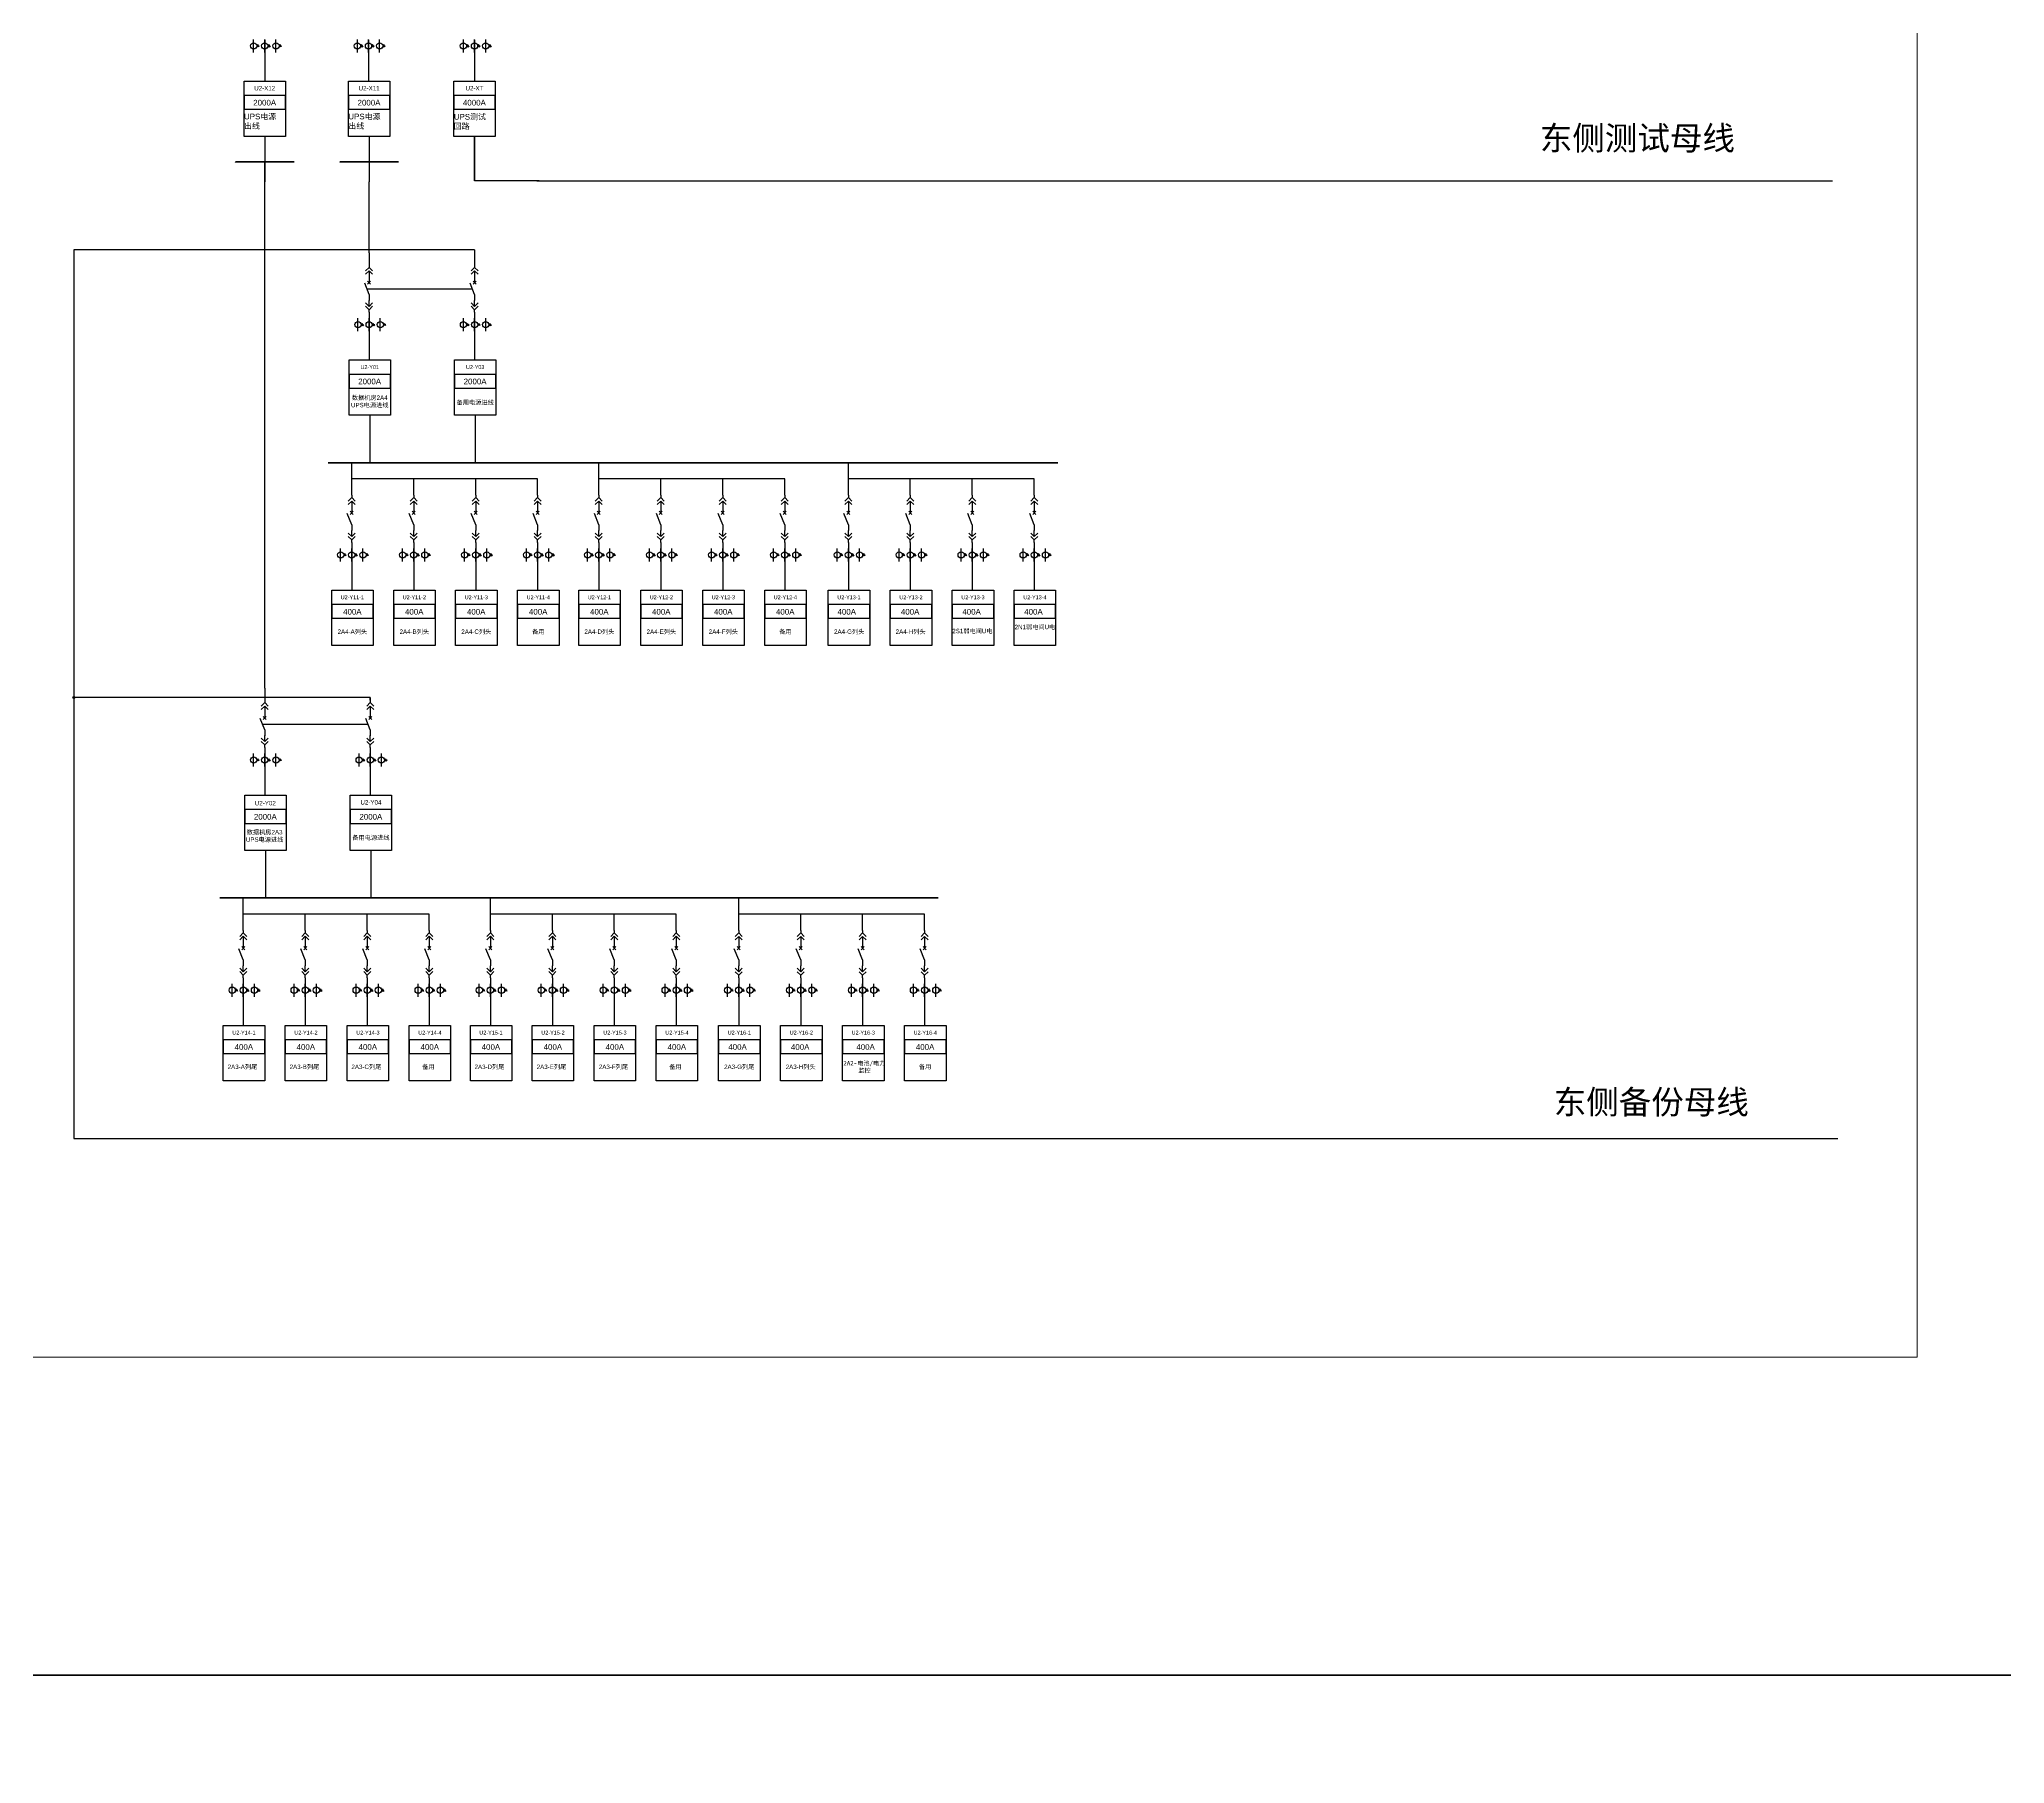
# Model space of a CAD drawing. Header units: millimetres. Extents: x -3460 to -460, y 6070 to 9130.
# Drawn here: x -2108.3 to -1861, y 7298.9 to 7515.8 of the extents above; entities that cross this region are included whole.
import ezdxf
from ezdxf.enums import TextEntityAlignment as Align

# ---------------------------------------------------------------- set-up
doc = ezdxf.new("R2010")
doc.units = ezdxf.units.MM
doc.header["$LTSCALE"] = 1000
doc.header["$MEASUREMENT"] = 0
doc.linetypes.add('DASHED', pattern=[0.75, 0.5, -0.25])
doc.linetypes.add('HIDDEN', pattern=[0.375, 0.25, -0.125])
doc.styles.get("Standard").update_dxf_attribs({"font": 'arial.ttf'})

# ---------------------------------------------------------------- blocks, each defined once
blk = doc.blocks.new('A$C03DD39B5')
for p, q in [((417, 475), (283, 392)), ((417, 422), (283, 339)), ((350, 333), (350, 467))]:
    blk.add_line(p, q)
blk.add_lwpolyline([(700, 167), (0, 167)])
blk.add_circle((350, 167), 167)
blk = doc.blocks.new('DYDQAA05')
at = {"color": 0}
blk.add_lwpolyline([(0, 0), (0, -7)], dxfattribs=at)
blk = doc.blocks.new('DYDQAA03')
at = {"color": 0}
for points in [[(0, 0), (0, -1.5)], [(-2.1, -3.6), (0, -1.5)], [(-2.1, -5.6), (0, -3.5)], [(2.1, -3.6), (0, -1.5)], [(2.1, -5.6), (0, -3.5)], [(0, -3.5), (0, -7)]]:
    blk.add_lwpolyline(points, dxfattribs=at)
blk = doc.blocks.new('DYDQAA09')
at = {"color": 0}
blk.add_lwpolyline([(0, 0), (0, -3.5)], dxfattribs=at)
blk.add_lwpolyline([(0, 0), (0, -3.5)], dxfattribs=at)
blk.add_lwpolyline([(0, 0), (0, -3.5)], dxfattribs=at)
blk.add_lwpolyline([(0, 0), (0, -3.5)], dxfattribs=at)
blk.add_lwpolyline([(0, 0), (0, -3.5)], dxfattribs=at)
blk.add_lwpolyline([(0, 0), (0, -3.5)], dxfattribs=at)
blk.add_lwpolyline([(0, 0), (0, -3.5)], dxfattribs=at)
blk.add_lwpolyline([(0, 0), (0, -3.5)], dxfattribs=at)
blk.add_lwpolyline([(0, 0), (0, -3.5)], dxfattribs=at)
blk = doc.blocks.new('DYDQ0201')
at = {"color": 0}
for points in [[(0.9, -0.9), (-0.9, 0.9)], [(-0.9, -0.9), (0.9, 0.9)], [(0, -7), (-2.6, -0.4)]]:
    blk.add_lwpolyline(points, dxfattribs=at)
blk = doc.blocks.new('DYDQAA04')
at = {"color": 0}
for points in [[(0, -3.5), (0, 0)], [(-2.1, -1.4), (0, -3.5)], [(-2.1, -3.4), (0, -5.5)], [(2.1, -1.4), (0, -3.5)], [(2.1, -3.4), (0, -5.5)], [(0, -7), (0, -5.5)]]:
    blk.add_lwpolyline(points, dxfattribs=at)

msp = doc.modelspace()

# ---------------------------------------------------------------- linework, layer by layer
for p, q in [((-2079.97, 7515.75, -5850.05), (-2079.97, 7514.11, -5850.05)), ((-2079.97, 7514.11, -5850.05), (-2079.97, 7510.55, -5850.05)), ((-2066.91, 7515.75, -5850.05), (-2066.91, 7514.11, -5850.05)), ((-2066.91, 7514.11, -5850.05), (-2066.91, 7510.55, -5850.05)), ((-2053.57, 7515.75, -5850.05), (-2053.57, 7514.11, -5850.05)), ((-2053.57, 7514.11, -5850.05), (-2053.57, 7510.55, -5850.05)), ((-2079.97, 7503.59, -5850.05), (-2079.97, 7497.87, -5850.05)), ((-2066.83, 7503.59, -5881.53), (-2066.83, 7497.87, -5881.53)), ((-2079.97, 7434.16, -10156.33), (-2079.97, 7500.34, -8773.05)), ((-2066.83, 7488.92, -9799.66), (-2066.83, 7497.87, -8416.38)), ((-2066.83, 7480.68, -7598.43), (-2066.83, 7479.04, -7598.43)), ((-2066.83, 7479.04, -7598.43), (-2066.83, 7475.47, -7598.43)), ((-2066.75, 7468.52, -7629.92), (-2066.75, 7462.53, -7158.37)), ((-2069.02, 7458.46, -8541.65), (-2069.02, 7462.53, -7158.37)), ((-2037.93, 7458.46, -8541.65), (-2037.93, 7462.53, -7158.37)), ((-2006.52, 7458.46, -8541.65), (-2006.52, 7462.53, -7158.37)), ((-2061.22, 7460.5, -7158.37), (-2069.02, 7460.5, -7850.01)), ((-2061.22, 7458.46, -7158.37), (-2061.22, 7460.5, -7158.37)), ((-2053.42, 7460.5, -6466.73), (-2061.22, 7460.5, -7158.37)), ((-2053.42, 7458.46, -6466.73), (-2053.42, 7460.5, -6466.73)), ((-2045.62, 7460.5, -5775.09), (-2053.42, 7460.5, -6466.73)), ((-2045.62, 7458.46, -5775.09), (-2045.62, 7460.5, -5775.09)), ((-2030.13, 7460.5, -7158.37), (-2037.93, 7460.5, -7850.01)), ((-2030.13, 7458.46, -7158.37), (-2030.13, 7460.5, -7158.37)), ((-2022.33, 7460.5, -6466.73), (-2030.13, 7460.5, -7158.37)), ((-2022.33, 7458.46, -6466.73), (-2022.33, 7460.5, -6466.73)), ((-2014.53, 7460.5, -5775.09), (-2022.33, 7460.5, -6466.73)), ((-2014.53, 7458.46, -5775.09), (-2014.53, 7460.5, -5775.09)), ((-1998.72, 7460.5, -7158.37), (-2006.52, 7460.5, -7850.01)), ((-1998.72, 7458.46, -7158.37), (-1998.72, 7460.5, -7158.37)), ((-1990.92, 7460.5, -6466.73), (-1998.72, 7460.5, -7158.37)), ((-1990.92, 7458.46, -6466.73), (-1990.92, 7460.5, -6466.73)), ((-1983.12, 7460.5, -5775.09), (-1990.92, 7460.5, -6466.73)), ((-1983.12, 7458.46, -5775.09), (-1983.12, 7460.5, -5775.09)), ((-2069.02, 7451.71, -6340.43), (-2069.02, 7450.07, -6340.43)), ((-2069.02, 7450.07, -6340.43), (-2069.02, 7446.51, -6340.43)), ((-2061.22, 7451.71, -4957.15), (-2061.22, 7450.07, -4957.15)), ((-2061.22, 7450.07, -4957.15), (-2061.22, 7446.51, -4957.15)), ((-2053.42, 7451.71, -4265.51), (-2053.42, 7450.07, -4265.51)), ((-2053.42, 7450.07, -4265.51), (-2053.42, 7446.51, -4265.51)), ((-2045.62, 7451.71, -3573.87), (-2045.62, 7450.07, -3573.87)), ((-2045.62, 7450.07, -3573.87), (-2045.62, 7446.51, -3573.87)), ((-2037.93, 7451.71, -6340.43), (-2037.93, 7450.07, -6340.43)), ((-2037.93, 7450.07, -6340.43), (-2037.93, 7446.51, -6340.43)), ((-2030.13, 7451.71, -4957.15), (-2030.13, 7450.07, -4957.15)), ((-2030.13, 7450.07, -4957.15), (-2030.13, 7446.51, -4957.15)), ((-2022.33, 7451.71, -4265.51), (-2022.33, 7450.07, -4265.51)), ((-2022.33, 7450.07, -4265.51), (-2022.33, 7446.51, -4265.51)), ((-2014.53, 7451.71, -3573.87), (-2014.53, 7450.07, -3573.87)), ((-2014.53, 7450.07, -3573.87), (-2014.53, 7446.51, -3573.87)), ((-2006.52, 7451.71, -6340.43), (-2006.52, 7450.07, -6340.43)), ((-2006.52, 7450.07, -6340.43), (-2006.52, 7446.51, -6340.43)), ((-1998.72, 7451.71, -4957.15), (-1998.72, 7450.07, -4957.15)), ((-1998.72, 7450.07, -4957.15), (-1998.72, 7446.51, -4957.15)), ((-1990.92, 7451.71, -4265.51), (-1990.92, 7450.07, -4265.51)), ((-1990.92, 7450.07, -4265.51), (-1990.92, 7446.51, -4265.51)), ((-1983.12, 7451.71, -3573.87), (-1983.12, 7450.07, -3573.87)), ((-1983.12, 7450.07, -3573.87), (-1983.12, 7446.51, -3573.87)), ((-2079.97, 7425.92, -7955.11), (-2079.97, 7424.28, -7955.11)), ((-2079.97, 7424.28, -7955.11), (-2079.97, 7420.71, -7955.11)), ((-2079.89, 7413.76, -7986.59), (-2079.89, 7407.78, -7515.05)), ((-2082.66, 7403.71, -8898.33), (-2082.66, 7407.78, -7515.05)), ((-2051.57, 7403.71, -8898.33), (-2051.57, 7407.78, -7515.05)), ((-2020.32, 7403.7, -8899.17), (-2020.32, 7407.77, -7515.89)), ((-2074.86, 7405.74, -7515.05), (-2082.66, 7405.74, -8206.69)), ((-2074.86, 7403.71, -7515.05), (-2074.86, 7405.74, -7515.05)), ((-2067.06, 7405.74, -6823.4), (-2074.86, 7405.74, -7515.05)), ((-2067.06, 7403.71, -6823.4), (-2067.06, 7405.74, -6823.4)), ((-2059.26, 7405.74, -6131.76), (-2067.06, 7405.74, -6823.4)), ((-2059.26, 7403.71, -6131.76), (-2059.26, 7405.74, -6131.76)), ((-2043.77, 7405.74, -7515.05), (-2051.57, 7405.74, -8206.69)), ((-2043.77, 7403.71, -7515.05), (-2043.77, 7405.74, -7515.05)), ((-2035.97, 7405.74, -6823.4), (-2043.77, 7405.74, -7515.05)), ((-2035.97, 7403.71, -6823.4), (-2035.97, 7405.74, -6823.4)), ((-2028.17, 7405.74, -6131.76), (-2035.97, 7405.74, -6823.4)), ((-2028.17, 7403.71, -6131.76), (-2028.17, 7405.74, -6131.76)), ((-2012.52, 7405.74, -7515.89), (-2020.32, 7405.74, -8207.53)), ((-2012.52, 7403.7, -7515.89), (-2012.52, 7405.74, -7515.89)), ((-2004.72, 7405.74, -6824.25), (-2012.52, 7405.74, -7515.89)), ((-2004.72, 7403.7, -6824.25), (-2004.72, 7405.74, -6824.25)), ((-1996.92, 7405.74, -6132.61), (-2004.72, 7405.74, -6824.25)), ((-1996.92, 7403.7, -6132.61), (-1996.92, 7405.74, -6132.61)), ((-2082.66, 7396.96, -6697.1), (-2082.66, 7395.32, -6697.1)), ((-2074.86, 7396.96, -5313.82), (-2074.86, 7395.32, -5313.82)), ((-2067.06, 7396.96, -4622.18), (-2067.06, 7395.32, -4622.18)), ((-2059.26, 7396.96, -3930.54), (-2059.26, 7395.32, -3930.54)), ((-2051.57, 7396.96, -6697.1), (-2051.57, 7395.32, -6697.1)), ((-2043.77, 7396.96, -5313.82), (-2043.77, 7395.32, -5313.82)), ((-2035.97, 7396.96, -4622.18), (-2035.97, 7395.32, -4622.18)), ((-2028.17, 7396.96, -3930.54), (-2028.17, 7395.32, -3930.54)), ((-2020.32, 7396.95, -6697.95), (-2020.32, 7395.31, -6697.95)), ((-2012.52, 7396.95, -5314.67), (-2012.52, 7395.31, -5314.67)), ((-2004.72, 7396.95, -4623.03), (-2004.72, 7395.31, -4623.03)), ((-1996.92, 7396.95, -3931.39), (-1996.92, 7395.31, -3931.39)), ((-2082.66, 7395.32, -6697.1), (-2082.66, 7391.75, -6697.1)), ((-2074.86, 7395.32, -5313.82), (-2074.86, 7391.75, -5313.82)), ((-2067.06, 7395.32, -4622.18), (-2067.06, 7391.75, -4622.18)), ((-2059.26, 7395.32, -3930.54), (-2059.26, 7391.75, -3930.54)), ((-2051.57, 7395.32, -6697.1), (-2051.57, 7391.75, -6697.1)), ((-2043.77, 7395.32, -5313.82), (-2043.77, 7391.75, -5313.82)), ((-2035.97, 7395.32, -4622.18), (-2035.97, 7391.75, -4622.18)), ((-2028.17, 7395.32, -3930.54), (-2028.17, 7391.75, -3930.54)), ((-2020.32, 7395.31, -6697.95), (-2020.32, 7391.75, -6697.95)), ((-2012.52, 7395.31, -5314.67), (-2012.52, 7391.75, -5314.67)), ((-2004.72, 7395.31, -4623.03), (-2004.72, 7391.75, -4623.03)), ((-1996.92, 7395.31, -3931.39), (-1996.92, 7391.75, -3931.39))]:
    msp.add_line(p, q)
at = {"color": 1, "lineweight": 40}
for p, q in [((-2053.57, 7503.59, -5882.56), (-2053.57, 7497.99, -7957.48)), ((-2071.97, 7462.53, -7158.37), (-1980.16, 7462.53, -7158.37)), ((-2085.61, 7407.78, -7515.05), (-1995.2, 7407.78, -7515.05))]:
    msp.add_line(p, q, dxfattribs=at)
at = {"color": 6, "lineweight": 30}
for p, q in [((-2045.44, 7498), (-2053.57, 7498)), ((-2045.74, 7497.99, -7957.48), (-1882.68, 7497.99, -7957.48))]:
    msp.add_line(p, q, dxfattribs=at)
at = {"color": 3, "lineweight": 30}
for p, q in [((-2053.56, 7489.3), (-2103.99, 7489.3)), ((-2103.99, 7489.3), (-2103.99, 7377.51)), ((-2066.71, 7433), (-2103.98, 7433)), ((-2103.99, 7377.51), (-1882, 7377.51))]:
    msp.add_line(p, q, dxfattribs=at)
at = {"color": 5}
for p, q in [((-2053.56, 7489.3, -11844.12), (-2053.56, 7487.43, -9799.66)), ((-2053.56, 7480.68, -7598.43), (-2053.56, 7479.04, -7598.43)), ((-2053.56, 7479.04, -7598.43), (-2053.56, 7475.47, -7598.43)), ((-2053.48, 7468.52, -7629.92), (-2053.48, 7462.53, -7158.37)), ((-2066.68, 7425.92, -6350.71), (-2066.68, 7424.28, -6350.71)), ((-2066.68, 7424.28, -6350.71), (-2066.68, 7420.71, -6350.71)), ((-2066.6, 7413.76, -6382.2), (-2066.6, 7407.78, -5910.65))]:
    msp.add_line(p, q, dxfattribs=at)
at = {"linetype": 'DASHED', "ltscale": 2}
msp.add_line((-2067.11, 7484.41, -9799.66), (-2053.83, 7484.41, -9799.66), dxfattribs=at)
at = {"color": 5, "lineweight": 40}
msp.add_line((-2066.68, 7432.99, -11288.04), (-2066.68, 7432.67, -8551.94), dxfattribs=at)
at = {"linetype": 'HIDDEN', "ltscale": 2}
msp.add_line((-2080.24, 7429.65, -8551.94), (-2066.96, 7429.65, -8551.94), dxfattribs=at)
at = {"lineweight": 80, "ltscale": 0.001071}
for points in [[(-3460, 7790), (-460, 7790), (-460, 7310), (-3460, 7310)], [(-3460, 7310), (-460, 7310), (-460, 6920), (-3460, 6920)]]:
    msp.add_lwpolyline(points, close=True, dxfattribs=at)
at = {"color": 1, "lineweight": 13, "ltscale": 0.001071}
msp.add_lwpolyline([(-2276.16, 7668.39), (-1872, 7668.39), (-1872, 7350), (-2276.16, 7350)], close=True, dxfattribs=at)
for points, elevation in [([(-2082.57, 7510.55), (-2077.36, 7510.55), (-2077.36, 7503.59), (-2082.57, 7503.59)], -5850.05), ([(-2069.44, 7510.55), (-2064.23, 7510.55), (-2064.23, 7503.59), (-2069.44, 7503.59)], -5881.53), ([(-2082.57, 7506.99), (-2077.36, 7506.99), (-2077.36, 7508.73), (-2082.57, 7508.73)], -5850.05), ([(-2069.44, 7506.99), (-2064.23, 7506.99), (-2064.23, 7508.73), (-2069.44, 7508.73)], -5881.53), ([(-2069.35, 7475.47), (-2064.15, 7475.47), (-2064.15, 7468.52), (-2069.35, 7468.52)], -7629.92), ([(-2069.35, 7471.92), (-2064.15, 7471.92), (-2064.15, 7473.65), (-2069.35, 7473.65)], -7629.92), ([(-2071.54, 7446.51), (-2066.33, 7446.51), (-2066.33, 7439.55), (-2071.54, 7439.55)], -6371.92), ([(-2063.74, 7446.51), (-2058.53, 7446.51), (-2058.53, 7439.55), (-2063.74, 7439.55)], -4988.64), ([(-2055.94, 7446.51), (-2050.73, 7446.51), (-2050.73, 7439.55), (-2055.94, 7439.55)], -4297), ([(-2048.14, 7446.51), (-2042.93, 7446.51), (-2042.93, 7439.55), (-2048.14, 7439.55)], -3605.36), ([(-2040.45, 7446.51), (-2035.24, 7446.51), (-2035.24, 7439.55), (-2040.45, 7439.55)], -6371.92), ([(-2032.65, 7446.51), (-2027.44, 7446.51), (-2027.44, 7439.55), (-2032.65, 7439.55)], -4988.64), ([(-2024.85, 7446.51), (-2019.64, 7446.51), (-2019.64, 7439.55), (-2024.85, 7439.55)], -4297), ([(-2017.05, 7446.51), (-2011.84, 7446.51), (-2011.84, 7439.55), (-2017.05, 7439.55)], -3605.36), ([(-2009.04, 7446.51), (-2003.83, 7446.51), (-2003.83, 7439.55), (-2009.04, 7439.55)], -6371.92), ([(-2001.24, 7446.51), (-1996.03, 7446.51), (-1996.03, 7439.55), (-2001.24, 7439.55)], -4988.64), ([(-1993.44, 7446.51), (-1988.23, 7446.51), (-1988.23, 7439.55), (-1993.44, 7439.55)], -4297), ([(-1985.64, 7446.51), (-1980.43, 7446.51), (-1980.43, 7439.55), (-1985.64, 7439.55)], -3605.36), ([(-2071.54, 7442.96), (-2066.33, 7442.96), (-2066.33, 7444.69), (-2071.54, 7444.69)], -6371.92), ([(-2063.74, 7442.96), (-2058.53, 7442.96), (-2058.53, 7444.69), (-2063.74, 7444.69)], -4988.64), ([(-2055.94, 7442.96), (-2050.73, 7442.96), (-2050.73, 7444.69), (-2055.94, 7444.69)], -4297), ([(-2048.14, 7442.96), (-2042.93, 7442.96), (-2042.93, 7444.69), (-2048.14, 7444.69)], -3605.36), ([(-2040.45, 7442.96), (-2035.24, 7442.96), (-2035.24, 7444.69), (-2040.45, 7444.69)], -6371.92), ([(-2032.65, 7442.96), (-2027.44, 7442.96), (-2027.44, 7444.69), (-2032.65, 7444.69)], -4988.64), ([(-2024.85, 7442.96), (-2019.64, 7442.96), (-2019.64, 7444.69), (-2024.85, 7444.69)], -4297), ([(-2017.05, 7442.96), (-2011.84, 7442.96), (-2011.84, 7444.69), (-2017.05, 7444.69)], -3605.36), ([(-2009.04, 7442.96), (-2003.83, 7442.96), (-2003.83, 7444.69), (-2009.04, 7444.69)], -6371.92), ([(-2001.24, 7442.96), (-1996.03, 7442.96), (-1996.03, 7444.69), (-2001.24, 7444.69)], -4988.64), ([(-1993.44, 7442.96), (-1988.23, 7442.96), (-1988.23, 7444.69), (-1993.44, 7444.69)], -4297), ([(-1985.64, 7442.96), (-1980.43, 7442.96), (-1980.43, 7444.69), (-1985.64, 7444.69)], -3605.36), ([(-2082.49, 7420.71), (-2077.28, 7420.71), (-2077.28, 7413.76), (-2082.49, 7413.76)], -7986.59), ([(-2082.49, 7417.16), (-2077.28, 7417.16), (-2077.28, 7418.9), (-2082.49, 7418.9)], -7986.59), ([(-2085.18, 7391.75), (-2079.97, 7391.75), (-2079.97, 7384.8), (-2085.18, 7384.8)], -6728.59), ([(-2077.38, 7391.75), (-2072.18, 7391.75), (-2072.18, 7384.8), (-2077.38, 7384.8)], -5345.31), ([(-2069.58, 7391.75), (-2064.38, 7391.75), (-2064.38, 7384.8), (-2069.58, 7384.8)], -4653.67), ([(-2061.79, 7391.75), (-2056.58, 7391.75), (-2056.58, 7384.8), (-2061.79, 7384.8)], -3962.03), ([(-2054.09, 7391.75), (-2048.89, 7391.75), (-2048.89, 7384.8), (-2054.09, 7384.8)], -6728.59), ([(-2046.29, 7391.75), (-2041.09, 7391.75), (-2041.09, 7384.8), (-2046.29, 7384.8)], -5345.31), ([(-2038.5, 7391.75), (-2033.29, 7391.75), (-2033.29, 7384.8), (-2038.5, 7384.8)], -4653.67), ([(-2030.7, 7391.75), (-2025.49, 7391.75), (-2025.49, 7384.8), (-2030.7, 7384.8)], -3962.03), ([(-2022.84, 7391.75), (-2017.63, 7391.75), (-2017.63, 7384.79), (-2022.84, 7384.79)], -6729.44), ([(-2015.04, 7391.75), (-2009.83, 7391.75), (-2009.83, 7384.79), (-2015.04, 7384.79)], -5346.16), ([(-2007.24, 7391.75), (-2002.03, 7391.75), (-2002.03, 7384.79), (-2007.24, 7384.79)], -4654.52), ([(-1999.44, 7391.75), (-1994.23, 7391.75), (-1994.23, 7384.79), (-1999.44, 7384.79)], -3962.88), ([(-2085.18, 7388.2), (-2079.97, 7388.2), (-2079.97, 7389.93), (-2085.18, 7389.93)], -6728.59), ([(-2077.38, 7388.2), (-2072.18, 7388.2), (-2072.18, 7389.93), (-2077.38, 7389.93)], -5345.31), ([(-2069.58, 7388.2), (-2064.38, 7388.2), (-2064.38, 7389.93), (-2069.58, 7389.93)], -4653.67), ([(-2061.79, 7388.2), (-2056.58, 7388.2), (-2056.58, 7389.93), (-2061.79, 7389.93)], -3962.03), ([(-2054.09, 7388.2), (-2048.89, 7388.2), (-2048.89, 7389.93), (-2054.09, 7389.93)], -6728.59), ([(-2046.29, 7388.2), (-2041.09, 7388.2), (-2041.09, 7389.93), (-2046.29, 7389.93)], -5345.31), ([(-2038.5, 7388.2), (-2033.29, 7388.2), (-2033.29, 7389.93), (-2038.5, 7389.93)], -4653.67), ([(-2030.7, 7388.2), (-2025.49, 7388.2), (-2025.49, 7389.93), (-2030.7, 7389.93)], -3962.03), ([(-2022.84, 7388.2), (-2017.63, 7388.2), (-2017.63, 7389.93), (-2022.84, 7389.93)], -6729.44), ([(-2015.04, 7388.2), (-2009.83, 7388.2), (-2009.83, 7389.93), (-2015.04, 7389.93)], -5346.16), ([(-2007.24, 7388.2), (-2002.03, 7388.2), (-2002.03, 7389.93), (-2007.24, 7389.93)], -4654.52), ([(-1999.44, 7388.2), (-1994.23, 7388.2), (-1994.23, 7389.93), (-1999.44, 7389.93)], -3962.88)]:
    msp.add_lwpolyline(points, close=True, dxfattribs=dict(elevation=elevation))
at = {"color": 1, "elevation": -5882.56}
for points in [[(-2056.17, 7510.55), (-2050.96, 7510.55), (-2050.96, 7503.59), (-2056.17, 7503.59)], [(-2056.17, 7506.99), (-2050.96, 7506.99), (-2050.96, 7508.73), (-2056.17, 7508.73)]]:
    msp.add_lwpolyline(points, close=True, dxfattribs=at)
at = {"color": 1, "lineweight": 40, "ltscale": 100}
for points, elevation in [([(-2076.28, 7500.38), (-2083.65, 7500.38), (-2083.65, 7500.38)], -16351.11), ([(-2063.15, 7500.38), (-2070.51, 7500.38), (-2070.51, 7500.38)], -16382.59)]:
    msp.add_lwpolyline(points, dxfattribs=dict(at, elevation=elevation))
at = {"color": 5}
for points, elevation in [([(-2056.08, 7475.47), (-2050.87, 7475.47), (-2050.87, 7468.52), (-2056.08, 7468.52)], -7629.92), ([(-2056.08, 7471.92), (-2050.87, 7471.92), (-2050.87, 7473.65), (-2056.08, 7473.65)], -7629.92), ([(-2069.21, 7420.71), (-2064, 7420.71), (-2064, 7413.76), (-2069.21, 7413.76)], -6382.2), ([(-2069.21, 7417.16), (-2064, 7417.16), (-2064, 7418.9), (-2069.21, 7418.9)], -6382.2)]:
    msp.add_lwpolyline(points, close=True, dxfattribs=dict(at, elevation=elevation))
at = {"color": 3}
msp.add_circle((-2103.99, 7432.99), 0.118, dxfattribs=at)

# ---------------------------------------------------------------- block references
at = {"linetype": 'Continuous', "xscale": 0.00233888397733859, "yscale": 0.00233888397733859, "zscale": 0.00233888397733859, "rotation": 270}
for p in [(-2081.76, 7515.79, -5850.05), (-2080.36, 7515.79, -5850.05), (-2078.95, 7515.79, -5850.05), (-2068.7, 7515.79, -5850.05), (-2067.3, 7515.79, -5850.05), (-2065.9, 7515.79, -5850.05), (-2055.36, 7515.79, -5850.05), (-2053.96, 7515.79, -5850.05), (-2052.55, 7515.79, -5850.05), (-2068.62, 7480.72, -7598.43), (-2067.22, 7480.72, -7598.43), (-2065.82, 7480.72, -7598.43), (-2070.81, 7451.76, -6340.43), (-2069.41, 7451.76, -6340.43), (-2068, 7451.76, -6340.43), (-2063.01, 7451.76, -4957.15), (-2061.61, 7451.76, -4957.15), (-2060.21, 7451.76, -4957.15), (-2055.21, 7451.76, -4265.51), (-2053.81, 7451.76, -4265.51), (-2052.41, 7451.76, -4265.51), (-2047.41, 7451.76, -3573.87), (-2046.01, 7451.76, -3573.87), (-2044.61, 7451.76, -3573.87), (-2039.72, 7451.76, -6340.43), (-2038.32, 7451.76, -6340.43), (-2036.92, 7451.76, -6340.43), (-2031.92, 7451.76, -4957.15), (-2030.52, 7451.76, -4957.15), (-2029.12, 7451.76, -4957.15), (-2024.12, 7451.76, -4265.51), (-2022.72, 7451.76, -4265.51), (-2021.32, 7451.76, -4265.51), (-2016.32, 7451.76, -3573.87), (-2014.92, 7451.76, -3573.87), (-2013.52, 7451.76, -3573.87), (-2008.31, 7451.76, -6340.43), (-2006.91, 7451.76, -6340.43), (-2005.5, 7451.76, -6340.43), (-2000.51, 7451.76, -4957.15), (-1999.11, 7451.76, -4957.15), (-1997.7, 7451.76, -4957.15), (-1992.71, 7451.76, -4265.51), (-1991.31, 7451.76, -4265.51), (-1989.9, 7451.76, -4265.51), (-1984.91, 7451.76, -3573.87), (-1983.51, 7451.76, -3573.87), (-1982.1, 7451.76, -3573.87), (-2081.76, 7425.96, -7955.11), (-2080.36, 7425.96, -7955.11), (-2078.95, 7425.96, -7955.11), (-2084.45, 7397, -6697.1), (-2083.05, 7397, -6697.1), (-2081.65, 7397, -6697.1), (-2076.65, 7397, -5313.82), (-2075.25, 7397, -5313.82), (-2073.85, 7397, -5313.82), (-2068.85, 7397, -4622.18), (-2067.45, 7397, -4622.18), (-2066.05, 7397, -4622.18), (-2061.05, 7397, -3930.54), (-2059.65, 7397, -3930.54), (-2058.25, 7397, -3930.54), (-2053.36, 7397, -6697.1), (-2051.96, 7397, -6697.1), (-2050.56, 7397, -6697.1), (-2045.56, 7397, -5313.82), (-2044.16, 7397, -5313.82), (-2042.76, 7397, -5313.82), (-2037.76, 7397, -4622.18), (-2036.36, 7397, -4622.18), (-2034.96, 7397, -4622.18), (-2029.97, 7397, -3930.54), (-2028.56, 7397, -3930.54), (-2027.16, 7397, -3930.54), (-2022.11, 7397, -6697.95), (-2020.71, 7397, -6697.95), (-2019.3, 7397, -6697.95), (-2014.31, 7397, -5314.67), (-2012.91, 7397, -5314.67), (-2011.5, 7397, -5314.67), (-2006.51, 7397, -4623.03), (-2005.11, 7397, -4623.03), (-2003.7, 7397, -4623.03), (-1998.71, 7397, -3931.39), (-1997.31, 7397, -3931.39), (-1995.9, 7397, -3931.39)]:
    msp.add_blockref('A$C03DD39B5', p, dxfattribs=at)
at = {"xscale": 0.2128962921302706, "yscale": 0.2128962921302706, "zscale": 0.2128962921302706}
for name, p in [('DYDQAA03', (-2066.83, 7487.43, -9799.66)), ('DYDQAA05', (-2066.83, 7488.92, -9799.66)), ('DYDQ0201', (-2066.83, 7485.19, -9799.66)), ('DYDQAA09', (-2066.83, 7485.94, -9799.66)), ('DYDQAA04', (-2066.83, 7482.95, -9799.66)), ('DYDQAA09', (-2066.83, 7483.7, -9799.66)), ('DYDQAA09', (-2066.83, 7481.46, -9799.66)), ('DYDQAA03', (-2069.02, 7458.46, -8541.65)), ('DYDQAA03', (-2061.22, 7458.46, -7158.37)), ('DYDQAA03', (-2053.42, 7458.46, -6466.73)), ('DYDQAA03', (-2045.62, 7458.46, -5775.09)), ('DYDQAA03', (-2037.93, 7458.46, -8541.65)), ('DYDQAA03', (-2030.13, 7458.46, -7158.37)), ('DYDQAA03', (-2022.33, 7458.46, -6466.73)), ('DYDQAA03', (-2014.53, 7458.46, -5775.09)), ('DYDQAA03', (-2006.52, 7458.46, -8541.65)), ('DYDQAA03', (-1998.72, 7458.46, -7158.37)), ('DYDQAA03', (-1990.92, 7458.46, -6466.73)), ('DYDQAA03', (-1983.12, 7458.46, -5775.09)), ('DYDQ0201', (-2069.02, 7456.23, -8541.65)), ('DYDQAA09', (-2069.02, 7456.97, -8541.65)), ('DYDQ0201', (-2061.22, 7456.23, -7158.37)), ('DYDQAA09', (-2061.22, 7456.97, -7158.37)), ('DYDQ0201', (-2053.42, 7456.23, -6466.73)), ('DYDQAA09', (-2053.42, 7456.97, -6466.73)), ('DYDQ0201', (-2045.62, 7456.23, -5775.09)), ('DYDQAA09', (-2045.62, 7456.97, -5775.09)), ('DYDQ0201', (-2037.93, 7456.23, -8541.65)), ('DYDQAA09', (-2037.93, 7456.97, -8541.65)), ('DYDQ0201', (-2030.13, 7456.23, -7158.37)), ('DYDQAA09', (-2030.13, 7456.97, -7158.37)), ('DYDQ0201', (-2022.33, 7456.23, -6466.73)), ('DYDQAA09', (-2022.33, 7456.97, -6466.73)), ('DYDQ0201', (-2014.53, 7456.23, -5775.09)), ('DYDQAA09', (-2014.53, 7456.97, -5775.09)), ('DYDQ0201', (-2006.52, 7456.23, -8541.65)), ('DYDQAA09', (-2006.52, 7456.97, -8541.65)), ('DYDQ0201', (-1998.72, 7456.23, -7158.37)), ('DYDQAA09', (-1998.72, 7456.97, -7158.37)), ('DYDQ0201', (-1990.92, 7456.23, -6466.73)), ('DYDQAA09', (-1990.92, 7456.97, -6466.73)), ('DYDQ0201', (-1983.12, 7456.23, -5775.09)), ('DYDQAA09', (-1983.12, 7456.97, -5775.09)), ('DYDQAA04', (-2069.02, 7453.99, -8541.65)), ('DYDQAA09', (-2069.02, 7454.74, -8541.65)), ('DYDQAA09', (-2069.02, 7452.5, -8541.65)), ('DYDQAA04', (-2061.22, 7453.99, -7158.37)), ('DYDQAA09', (-2061.22, 7454.74, -7158.37)), ('DYDQAA09', (-2061.22, 7452.5, -7158.37)), ('DYDQAA04', (-2053.42, 7453.99, -6466.73)), ('DYDQAA09', (-2053.42, 7454.74, -6466.73)), ('DYDQAA09', (-2053.42, 7452.5, -6466.73)), ('DYDQAA04', (-2045.62, 7453.99, -5775.09)), ('DYDQAA09', (-2045.62, 7454.74, -5775.09)), ('DYDQAA09', (-2045.62, 7452.5, -5775.09)), ('DYDQAA04', (-2037.93, 7453.99, -8541.65)), ('DYDQAA09', (-2037.93, 7454.74, -8541.65)), ('DYDQAA09', (-2037.93, 7452.5, -8541.65)), ('DYDQAA04', (-2030.13, 7453.99, -7158.37)), ('DYDQAA09', (-2030.13, 7454.74, -7158.37)), ('DYDQAA09', (-2030.13, 7452.5, -7158.37)), ('DYDQAA04', (-2022.33, 7453.99, -6466.73)), ('DYDQAA09', (-2022.33, 7454.74, -6466.73)), ('DYDQAA09', (-2022.33, 7452.5, -6466.73)), ('DYDQAA04', (-2014.53, 7453.99, -5775.09)), ('DYDQAA09', (-2014.53, 7454.74, -5775.09)), ('DYDQAA09', (-2014.53, 7452.5, -5775.09)), ('DYDQAA04', (-2006.52, 7453.99, -8541.65)), ('DYDQAA09', (-2006.52, 7454.74, -8541.65)), ('DYDQAA09', (-2006.52, 7452.5, -8541.65)), ('DYDQAA04', (-1998.72, 7453.99, -7158.37)), ('DYDQAA09', (-1998.72, 7454.74, -7158.37)), ('DYDQAA09', (-1998.72, 7452.5, -7158.37)), ('DYDQAA04', (-1990.92, 7453.99, -6466.73)), ('DYDQAA09', (-1990.92, 7454.74, -6466.73)), ('DYDQAA09', (-1990.92, 7452.5, -6466.73)), ('DYDQAA04', (-1983.12, 7453.99, -5775.09)), ('DYDQAA09', (-1983.12, 7454.74, -5775.09)), ('DYDQAA09', (-1983.12, 7452.5, -5775.09)), ('DYDQAA03', (-2079.97, 7432.67, -10156.33)), ('DYDQAA05', (-2079.97, 7434.16, -10156.33)), ('DYDQ0201', (-2079.97, 7430.43, -10156.33)), ('DYDQAA09', (-2079.97, 7431.18, -10156.33)), ('DYDQAA04', (-2079.97, 7428.2, -10156.33)), ('DYDQAA09', (-2079.97, 7428.94, -10156.33)), ('DYDQAA09', (-2079.97, 7426.71, -10156.33)), ('DYDQAA03', (-2082.66, 7403.71, -8898.33)), ('DYDQAA03', (-2074.86, 7403.71, -7515.05)), ('DYDQAA03', (-2067.06, 7403.71, -6823.4)), ('DYDQAA03', (-2059.26, 7403.71, -6131.76)), ('DYDQAA03', (-2051.57, 7403.71, -8898.33)), ('DYDQAA03', (-2043.77, 7403.71, -7515.05)), ('DYDQAA03', (-2035.97, 7403.71, -6823.4)), ('DYDQAA03', (-2028.17, 7403.71, -6131.76)), ('DYDQAA03', (-2020.32, 7403.7, -8899.17)), ('DYDQAA03', (-2012.52, 7403.7, -7515.89)), ('DYDQAA03', (-2004.72, 7403.7, -6824.25)), ('DYDQAA03', (-1996.92, 7403.7, -6132.61)), ('DYDQ0201', (-2082.66, 7401.47, -8898.33)), ('DYDQAA09', (-2082.66, 7402.22, -8898.33)), ('DYDQ0201', (-2074.86, 7401.47, -7515.05)), ('DYDQAA09', (-2074.86, 7402.22, -7515.05)), ('DYDQ0201', (-2067.06, 7401.47, -6823.4)), ('DYDQAA09', (-2067.06, 7402.22, -6823.4)), ('DYDQ0201', (-2059.26, 7401.47, -6131.76)), ('DYDQAA09', (-2059.26, 7402.22, -6131.76)), ('DYDQ0201', (-2051.57, 7401.47, -8898.33)), ('DYDQAA09', (-2051.57, 7402.22, -8898.33)), ('DYDQ0201', (-2043.77, 7401.47, -7515.05)), ('DYDQAA09', (-2043.77, 7402.22, -7515.05)), ('DYDQ0201', (-2035.97, 7401.47, -6823.4)), ('DYDQAA09', (-2035.97, 7402.22, -6823.4)), ('DYDQ0201', (-2028.17, 7401.47, -6131.76)), ('DYDQAA09', (-2028.17, 7402.22, -6131.76)), ('DYDQ0201', (-2020.32, 7401.47, -8899.17)), ('DYDQAA09', (-2020.32, 7402.21, -8899.17)), ('DYDQ0201', (-2012.52, 7401.47, -7515.89)), ('DYDQAA09', (-2012.52, 7402.21, -7515.89)), ('DYDQ0201', (-2004.72, 7401.47, -6824.25)), ('DYDQAA09', (-2004.72, 7402.21, -6824.25)), ('DYDQ0201', (-1996.92, 7401.47, -6132.61)), ('DYDQAA09', (-1996.92, 7402.21, -6132.61)), ('DYDQAA04', (-2082.66, 7399.24, -8898.33)), ('DYDQAA09', (-2082.66, 7399.98, -8898.33)), ('DYDQAA04', (-2074.86, 7399.24, -7515.05)), ('DYDQAA09', (-2074.86, 7399.98, -7515.05)), ('DYDQAA04', (-2067.06, 7399.24, -6823.4)), ('DYDQAA09', (-2067.06, 7399.98, -6823.4)), ('DYDQAA04', (-2059.26, 7399.24, -6131.76)), ('DYDQAA09', (-2059.26, 7399.98, -6131.76)), ('DYDQAA04', (-2051.57, 7399.24, -8898.33)), ('DYDQAA09', (-2051.57, 7399.98, -8898.33)), ('DYDQAA04', (-2043.77, 7399.24, -7515.05)), ('DYDQAA09', (-2043.77, 7399.98, -7515.05)), ('DYDQAA04', (-2035.97, 7399.24, -6823.4)), ('DYDQAA09', (-2035.97, 7399.98, -6823.4)), ('DYDQAA04', (-2028.17, 7399.24, -6131.76)), ('DYDQAA09', (-2028.17, 7399.98, -6131.76)), ('DYDQAA04', (-2020.32, 7399.23, -8899.17)), ('DYDQAA09', (-2020.32, 7399.98, -8899.17)), ('DYDQAA04', (-2012.52, 7399.23, -7515.89)), ('DYDQAA09', (-2012.52, 7399.98, -7515.89)), ('DYDQAA04', (-2004.72, 7399.23, -6824.25)), ('DYDQAA09', (-2004.72, 7399.98, -6824.25)), ('DYDQAA04', (-1996.92, 7399.23, -6132.61)), ('DYDQAA09', (-1996.92, 7399.98, -6132.61)), ('DYDQAA09', (-2082.66, 7397.74, -8898.33)), ('DYDQAA09', (-2074.86, 7397.74, -7515.05)), ('DYDQAA09', (-2067.06, 7397.74, -6823.4)), ('DYDQAA09', (-2059.26, 7397.74, -6131.76)), ('DYDQAA09', (-2051.57, 7397.74, -8898.33)), ('DYDQAA09', (-2043.77, 7397.74, -7515.05)), ('DYDQAA09', (-2035.97, 7397.74, -6823.4)), ('DYDQAA09', (-2028.17, 7397.74, -6131.76)), ('DYDQAA09', (-2020.32, 7397.74, -8899.17)), ('DYDQAA09', (-2012.52, 7397.74, -7515.89)), ('DYDQAA09', (-2004.72, 7397.74, -6824.25)), ('DYDQAA09', (-1996.92, 7397.74, -6132.61))]:
    msp.add_blockref(name, p, dxfattribs=at)
at = {"color": 5, "xscale": 0.2128962921302706, "yscale": 0.2128962921302706, "zscale": 0.2128962921302706}
for name, p in [('DYDQAA03', (-2053.56, 7487.43, -9799.66)), ('DYDQ0201', (-2053.56, 7485.19, -9799.66)), ('DYDQAA09', (-2053.56, 7485.94, -9799.66)), ('DYDQAA04', (-2053.56, 7482.95, -9799.66)), ('DYDQAA09', (-2053.56, 7483.7, -9799.66)), ('DYDQAA09', (-2053.56, 7481.46, -9799.66)), ('DYDQAA03', (-2066.68, 7432.67, -8551.94)), ('DYDQ0201', (-2066.68, 7430.43, -8551.94)), ('DYDQAA09', (-2066.68, 7431.18, -8551.94)), ('DYDQAA04', (-2066.68, 7428.2, -8551.94)), ('DYDQAA09', (-2066.68, 7428.94, -8551.94)), ('DYDQAA09', (-2066.68, 7426.71, -8551.94))]:
    msp.add_blockref(name, p, dxfattribs=at)
at = {"color": 5, "linetype": 'Continuous', "xscale": 0.00233888397733859, "yscale": 0.00233888397733859, "zscale": 0.00233888397733859, "rotation": 270}
for p in [(-2055.35, 7480.72, -7598.43), (-2053.95, 7480.72, -7598.43), (-2052.55, 7480.72, -7598.43), (-2068.48, 7425.96, -6350.71), (-2067.07, 7425.96, -6350.71), (-2065.67, 7425.96, -6350.71)]:
    msp.add_blockref('A$C03DD39B5', p, dxfattribs=at)

# ---------------------------------------------------------------- texts
at = {"lineweight": 0}
for s, p in [('2000A', (-2079.97, 7507.47, -7233.33)), ('2000A', (-2066.84, 7507.47, -7264.82)), ('2000A', (-2066.76, 7472.4, -9013.2)), ('400A', (-2068.94, 7443.43, -7755.2)), ('400A', (-2061.15, 7443.43, -6371.92)), ('400A', (-2053.35, 7443.43, -5680.28)), ('400A', (-2045.55, 7443.43, -4988.64)), ('400A', (-2037.86, 7443.43, -7755.2)), ('400A', (-2030.06, 7443.43, -6371.92)), ('400A', (-2022.26, 7443.43, -5680.28)), ('400A', (-2014.46, 7443.43, -4988.64)), ('400A', (-2006.72, 7443.43, -4988.64)), ('400A', (-1998.74, 7443.43, -4988.64)), ('400A', (-1991.01, 7443.43, -4988.64)), ('400A', (-1983.22, 7443.43, -4988.64)), ('2000A', (-2079.89, 7417.64, -9369.88)), ('400A', (-2082.59, 7388.68, -8111.87)), ('400A', (-2074.79, 7388.68, -6728.59)), ('400A', (-2066.99, 7388.68, -6036.95)), ('400A', (-2059.19, 7388.68, -5345.31)), ('400A', (-2051.5, 7388.68, -8111.87)), ('400A', (-2043.7, 7388.68, -6728.59)), ('400A', (-2035.9, 7388.68, -6036.95)), ('400A', (-2028.1, 7388.68, -5345.31)), ('400A', (-2020.46, 7388.68, -5345.31)), ('400A', (-2012.58, 7388.68, -5345.31)), ('400A', (-2004.35, 7388.68, -5345.31)), ('400A', (-1996.86, 7388.68, -5345.31))]:
    msp.add_text(s, height=0.713, dxfattribs=at).set_placement(p, align=Align.CENTER)
at = {"color": 1, "lineweight": 0}
msp.add_text('4000A', height=0.713, dxfattribs=at).set_placement((-2053.58, 7507.47, -7265.84), align=Align.CENTER)
at = {"color": 5, "lineweight": 0}
for p in [(-2053.49, 7472.4, -9013.2), (-2066.61, 7417.64, -7765.48)]:
    msp.add_text('2000A', height=0.713, dxfattribs=at).set_placement(p, align=Align.CENTER)
at = {"width": 5.2091}
for s, insert, char_height, attachment_point in [('U2-X12\\P', (-2079.97, 7509.64, -3775.12), 0.557, 5), ('U2-X11\\P', (-2066.83, 7509.64, -2988.67), 0.557, 5), ('UPS电源\\P出线', (-2082.57, 7506.44, -8428.01), 0.713, 1), ('UPS电源\\P出线', (-2069.44, 7506.44, -7171.03), 0.713, 1), ('U2-Y01\\P', (-2066.75, 7474.56, -7629.92), 0.49, 5), ('{\\H0.78125x;数据机房2A4 \\PUPS电源进线\\P}', (-2066.75, 7470.22, -7629.92), 0.7128, 5), ('U2-Y11-1\\P', (-2068.94, 7445.6, -6371.92), 0.49, 5), ('U2-Y11-2\\P', (-2061.14, 7445.6, -4988.64), 0.49, 5), ('U2-Y11-3\\P', (-2053.34, 7445.6, -4297), 0.49, 5), ('U2-Y11-4\\P', (-2045.54, 7445.6, -3605.36), 0.49, 5), ('U2-Y12-1\\P', (-2037.85, 7445.6, -6371.92), 0.49, 5), ('U2-Y12-2\\P', (-2030.05, 7445.6, -4988.64), 0.49, 5), ('U2-Y12-3\\P', (-2022.25, 7445.6, -4297), 0.49, 5), ('U2-Y12-4\\P', (-2014.45, 7445.6, -3605.36), 0.49, 5), ('U2-Y13-1\\P', (-2006.44, 7445.6, -6371.92), 0.49, 5), ('U2-Y13-2\\P', (-1998.64, 7445.6, -4988.64), 0.49, 5), ('U2-Y13-3\\P', (-1990.84, 7445.6, -4297), 0.49, 5), ('U2-Y13-4\\P', (-1983.04, 7445.6, -3605.36), 0.49, 5), ('{\\H0.78125x;2A4-A\\f宋体|b0|i0|c134|p2;列头}', (-2068.94, 7441.25, -6371.92), 0.7128, 5), ('{\\H0.78125x;2A4-B\\f宋体|b0|i0|c134|p2;列头}', (-2061.14, 7441.25, -4988.64), 0.7128, 5), ('{\\H0.78125x;2A4-C\\f宋体|b0|i0|c134|p2;列头}', (-2053.34, 7441.25, -4297), 0.7128, 5), ('{\\H0.78125x;备用\\P}', (-2045.54, 7441.25, -3605.36), 0.7128, 5), ('{\\H0.78125x;2A4-D\\f宋体|b0|i0|c134|p2;列头}', (-2037.85, 7441.25, -6371.92), 0.7128, 5), ('{\\H0.78125x;2A4-E\\f宋体|b0|i0|c134|p2;列头}', (-2030.05, 7441.25, -4988.64), 0.7128, 5), ('{\\H0.78125x;2A4-F\\f宋体|b0|i0|c134|p2;列头}', (-2022.25, 7441.25, -4297), 0.7128, 5), ('{\\H0.78125x;备用\\P}', (-2014.45, 7441.25, -3605.36), 0.7128, 5), ('{\\H0.78125x;2A4-G\\f宋体|b0|i0|c134|p2;列头}', (-2006.41, 7441.25, -4297), 0.7128, 5), ('{\\H0.78125x;2A4-H\\f宋体|b0|i0|c134|p2;列头}', (-1998.68, 7441.25, -4297), 0.7128, 5), ('{\\H0.78125x;2S1\\fSimSun|b0|i0|c134|p2;弱电间\\fArial|b0|i0|c0|p34;U\\fSimSun|b0|i0|c134|p2;电}', (-1990.91, 7441.33, -4297), 0.7128, 5), ('{\\H0.78125x;2N1\\fSimSun|b0|i0|c134|p2;弱电间\\fArial|b0|i0|c0|p34;U\\fSimSun|b0|i0|c134|p2;电}', (-1983.04, 7441.84, -7902.36), 0.7128, 5), ('U2-Y02\\P', (-2079.89, 7419.71, -10188.84), 0.557, 5), ('{\\f宋体|b0|i0|c134|p2;数据机房}2A3 \\PUPS{\\f宋体|b0|i0|c134|p2;电源进线}', (-2079.98, 7415.56, -13081.7), 0.5569, 5), ('U2-Y14-1\\P', (-2082.58, 7390.84, -6728.59), 0.49, 5), ('U2-Y14-2\\P', (-2074.78, 7390.84, -5345.31), 0.49, 5), ('U2-Y14-3\\P', (-2066.98, 7390.84, -4653.67), 0.49, 5), ('U2-Y14-4\\P', (-2059.18, 7390.84, -3962.03), 0.49, 5), ('U2-Y15-1\\P', (-2051.49, 7390.84, -6728.59), 0.49, 5), ('U2-Y15-2\\P', (-2043.69, 7390.84, -5345.31), 0.49, 5), ('U2-Y15-3\\P', (-2035.89, 7390.84, -4653.67), 0.49, 5), ('U2-Y15-4\\P', (-2028.09, 7390.84, -3962.03), 0.49, 5), ('U2-Y16-1\\P', (-2020.24, 7390.84, -6729.44), 0.49, 5), ('U2-Y16-2\\P', (-2012.44, 7390.84, -5346.16), 0.49, 5), ('U2-Y16-3\\P', (-2004.64, 7390.84, -4654.52), 0.49, 5), ('U2-Y16-4\\P', (-1996.84, 7390.84, -3962.88), 0.49, 5), ('{\\H0.78125x;2A3-A\\f宋体|b0|i0|c134|p2;列尾}', (-2082.77, 7386.51, -6371.92), 0.7128, 5), ('{\\H0.78125x;2A3-B\\f宋体|b0|i0|c134|p2;列尾}', (-2074.97, 7386.51, -4988.64), 0.7128, 5), ('{\\H0.78125x;2A3-C\\f宋体|b0|i0|c134|p2;列尾}', (-2067.17, 7386.51, -4297), 0.7128, 5), ('{\\H0.78125x;备用\\P}', (-2059.37, 7386.51, -3605.36), 0.7128, 5), ('{\\H0.78125x;2A3-D\\f宋体|b0|i0|c134|p2;列尾}', (-2051.68, 7386.51, -6371.92), 0.7128, 5), ('{\\H0.78125x;2A3-E\\f宋体|b0|i0|c134|p2;列尾}', (-2043.88, 7386.51, -4988.64), 0.7128, 5), ('{\\H0.78125x;2A3-F\\f宋体|b0|i0|c134|p2;列尾}', (-2036.08, 7386.51, -4297), 0.7128, 5), ('{\\H0.78125x;备用\\P}', (-2028.28, 7386.51, -3605.36), 0.7128, 5), ('{\\H0.78125x;2A3-G\\f宋体|b0|i0|c134|p2;列尾}', (-2020.25, 7386.51, -4297), 0.7128, 5), ('{\\H0.78125x;2A3-H\\f宋体|b0|i0|c134|p2;列头}', (-2012.52, 7386.51, -4297), 0.7128, 5), ('{\\f宋体|b0|i0|c134|p2;\\H0.78125x;2A2-电池/电力\\P监控}', (-2004.5, 7386.51, -3605.36), 0.7128, 5), ('{\\H0.78125x;备用\\P}', (-1996.87, 7386.51, -3605.36), 0.7128, 5)]:
    msp.add_mtext(s, dxfattribs=dict(at, insert=insert, char_height=char_height, attachment_point=attachment_point))
at = {"color": 1, "width": 5.2091}
for s, insert, char_height, attachment_point in [('U2-XT\\P', (-2053.57, 7509.64, -2989.69), 0.557, 5), ('UPS测试\\P回路', (-2056.17, 7506.41, -5882.56), 0.713, 1)]:
    msp.add_mtext(s, dxfattribs=dict(at, insert=insert, char_height=char_height, attachment_point=attachment_point))
at = {"color": 6, "insert": (-1919.5, 7504.87, 36136.08), "char_height": 3, "width": 27.5001, "attachment_point": 1}
msp.add_mtext('东侧测试母线', dxfattribs=at)
at = {"color": 5, "width": 5.2091, "attachment_point": 5}
for s, insert, char_height in [('U2-Y03\\P', (-2053.48, 7474.56, -7629.92), 0.49), ('{\\H0.78125x;备用电源进线\\P}', (-2053.48, 7470.09, -7629.92), 0.7128), ('U2-Y04\\P', (-2066.6, 7419.81, -6382.2), 0.557), ('{\\H0.78125x;备用电源进线\\P}', (-2066.6, 7415.34, -6382.2), 0.7128)]:
    msp.add_mtext(s, dxfattribs=dict(at, insert=insert, char_height=char_height))
at = {"color": 3, "insert": (-1917.75, 7383.61, 39399.29), "char_height": 3, "width": 27.9028, "attachment_point": 1}
msp.add_mtext('东侧备份母线', dxfattribs=at)

doc.saveas('drawing.dxf')
